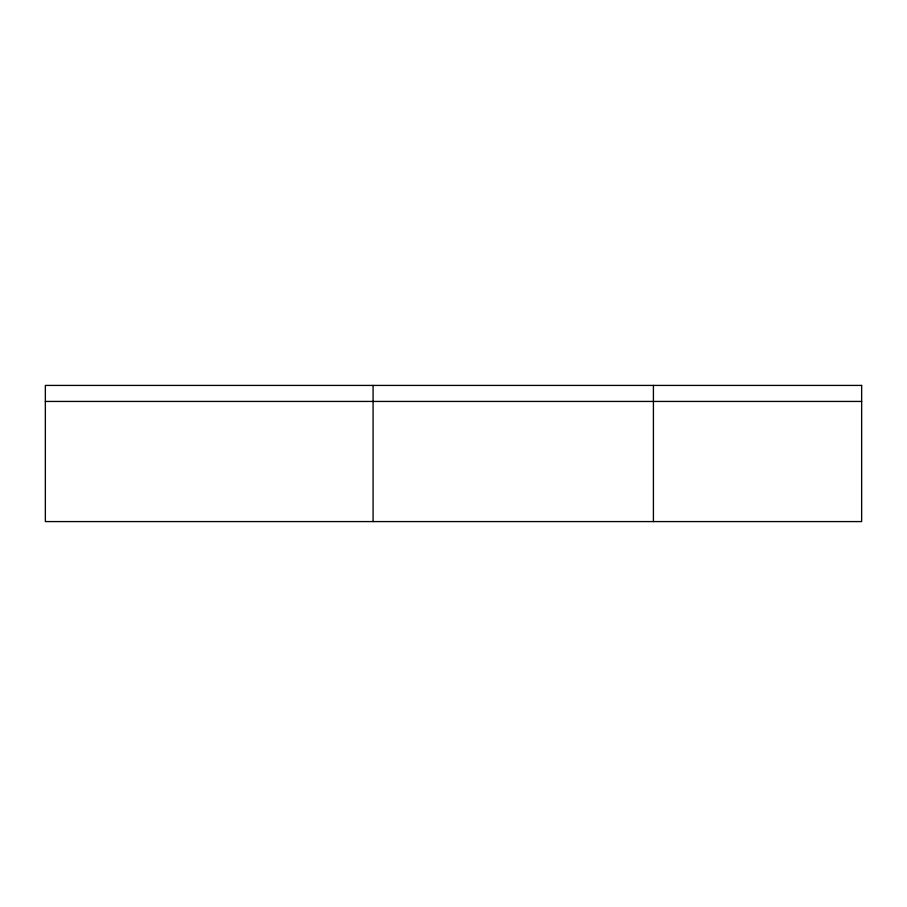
<?xml version="1.0" encoding="UTF-8"?>
<svg xmlns="http://www.w3.org/2000/svg" width="907" height="907" viewBox="0 0 907 907"><rect width="100%" height="100%" fill="white"/><g stroke="black" fill="none" stroke-linecap="round" stroke-linejoin="round"><path stroke-width="1.36" d="M45.35 401.438L861.65 401.438M653.414 385.418L653.414 521.582M373.083 385.418L373.083 521.582M861.65 385.418L45.35 385.418L45.35 521.582L861.65 521.582L861.65 385.418"/></g></svg>
